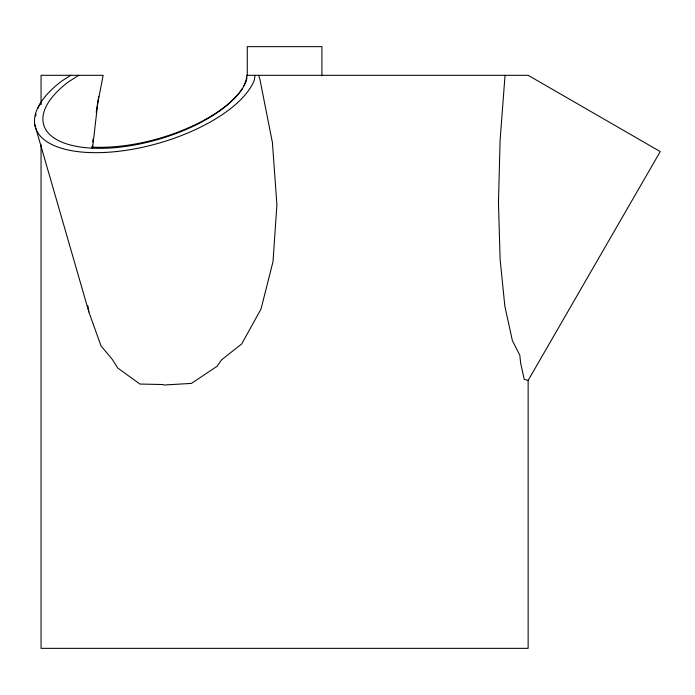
<?xml version="1.0" encoding="UTF-8"?>
<svg xmlns="http://www.w3.org/2000/svg" width="695" height="695" viewBox="0 0 695 695"><rect width="100%" height="100%" fill="white"/><g stroke="black" fill="none" stroke-linecap="round" stroke-linejoin="round"><path stroke-width="1.04" d="M92.279 148.435L92.539 145.238M92.8 142.041L93.061 138.844M92.478 148.678L97.804 102.773L103.164 75.312L41.057 75.312L41.057 104.615M505.039 75.312L500.096 140.451L498.471 202.575L500.096 259.096L504.839 306.165L512.38 340.567L519.834 355.284L520.59 362.773L524.23 379.366L528.139 380.417L528.139 648.339L41.057 648.339L41.057 144.768M254.978 75.312L254.37 80.038A114.605 49.623 -16.1 0 1 96.744 152.674A114.605 49.623 -16.1 0 1 61.751 81.054L70.742 75.312M96.205 112.312L98.725 96.457M243.936 85.746L247.038 78.153M528.139 380.417L660.25 151.588L528.139 75.312L246.89 75.312L246.126 81.193A105.935 45.87 -16.1 0 1 100.427 148.339A105.935 45.87 -16.1 0 1 68.084 82.14L78.77 75.312M34.75 124.483L88.873 311.986L101.018 345.893L112.39 359.489L117.707 367.985L139.912 384.048L162.83 384.517L163.811 385.021L191.42 383.414L217.075 366.291L221.566 359.854L241.686 343.973L260.999 309.084L273.013 261.624L276.905 204.834L272.423 142.588L259.861 79.117L258.618 75.312M87.822 305.618L88.873 311.986M321.915 75.946L321.915 46.661L247.281 46.661L247.281 75.946M242.624 88.439A105.935 45.87 -16.1 0 1 91.462 147.045M35.688 116.074A114.605 49.623 -16.1 0 1 36.036 114.223M37.921 108.481A114.605 49.623 -16.1 0 1 40.988 102.591"/></g></svg>
